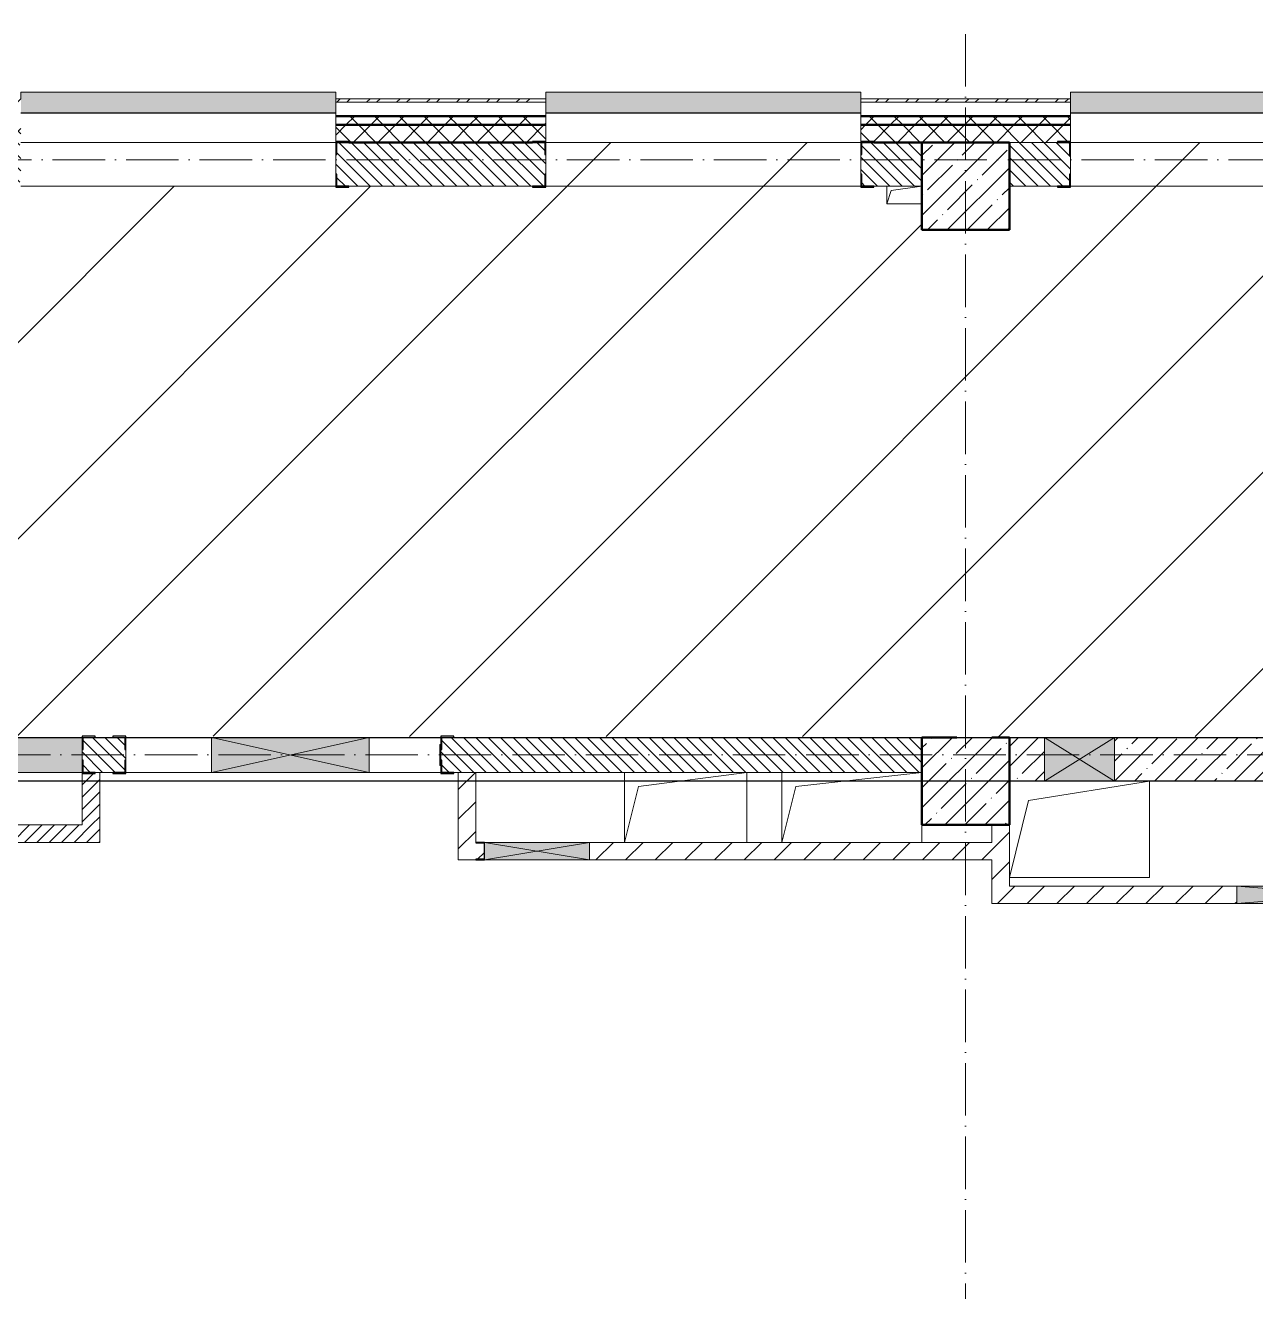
# Model space of a CAD drawing. Header units: millimetres. Extents: x 35697 to 388678, y -91946 to 171347.
# Drawn here: x 328996 to 336028, y -83950 to -76713 of the extents above; entities that cross this region are included whole.
import ezdxf

# ---------------------------------------------------------------- set-up
doc = ezdxf.new("R2010")
doc.units = ezdxf.units.MM
doc.linetypes.add('50_200_ШТРИХ_1Т_ш5_п1_п1_', pattern=[700, 500, -100, 0, -100])
for name, color, linetype, lineweight in [('2.1) ПГП окна 2.8 м', 5, 'Continuous', 30), ('A-DETL-GENF-OTLN', 7, 'Continuous', 9), ('A-FLOR-____-OTLN', 7, 'Continuous', 9), ('A-GENM-____-MCUT', 7, 'Continuous', 25), ('A-GENM-____-OTLN', 7, 'Continuous', 9), ('A-GENM-____-OTLN-1', 7, 'Continuous', 25), ('A-GLAZ-____-OTLN', 7, 'Continuous', 9), ('A-WALL-____-MCUT-1', 7, 'Continuous', 9), ('A-WALL-____-MCUT-2', 7, 'Continuous', 50), ('A-WALL-____-MCUT-3', 7, 'Continuous', 9), ('A-WALL-____-OTLN', 7, 'Continuous', 9), ('A-WALL-____-PATT-1', 7, 'Continuous', 9), ('A-WALL-FNSH-MCUT-1', 7, 'Continuous', 9), ('I-WALL-____-OTLN', 7, 'Continuous', 9), ('S-COLS-____-MCUT', 7, 'Continuous', 50), ('S-COLS-____-OTLN', 7, 'Continuous', 9), ('S-GRID-____-OTLN-1', 7, '50_200_ШТРИХ_1Т_ш5_п1_п1_', 9), ('стяжа', 7, 'Continuous', 30)]:
    doc.layers.add(name, color=color, linetype=linetype, lineweight=lineweight)
doc.layers.add('A-GLAZ-____-OTLN-1', color=7, linetype='Continuous', lineweight=9, true_color=0xc0c0c0)
pattern_1 = [(45, (283770.71, -86863.46), (-70.71068, 70.71068), []), (135, (283770.71, -86863.46), (-70.71068, -70.71068), [])]
pattern_2 = [(45, (283770.7, -86863.46), (-114.04925, 114.04925), []), (45, (283884.76, -86863.46), (-114.04925, 114.04925), [201.612, -40.322, 3.353, -36.97])]
pattern_3 = [(45, (283770.71, -86863.46), (-84.85281, 84.85281), [])]
pattern_4 = [(135, (283770.707, -86863.456), (-35.35534, -35.35534), [])]
pattern_5 = [(45, (283770.707, -86863.456), (-35.35534, 35.35534), [])]

# ---------------------------------------------------------------- blocks, each defined once
blk = doc.blocks.new('BSC_Колонна _Прямоугольная - 500х500-V65-АР1_План отверстий 3 этажа в осях 1-64_А-ГГ')
at = {"layer": 'S-COLS-____-OTLN'}
h = blk.add_hatch(dxfattribs=at)
h.set_pattern_fill('FP_102', color=256, style=0, pattern_type=2)
h.set_pattern_definition([(45, (-50600, -5831.04), (-114.04925, 114.04925), []), (45, (-50485.95, -5831.04), (-114.04925, 114.04925), [201.613, -40.323, 3.353, -36.97])])
h.paths.add_polyline_path([(-250, -250), (250, -250), (250, 250), (-250, 250)], flags=0)
at = {"layer": 'S-COLS-____-MCUT'}
for p, q in [((-50, 250), (-250, 250)), ((-250, 250), (-250, -250)), ((250, 250), (150, 250)), ((250, -250), (250, 250)), ((-250, -250), (250, -250))]:
    blk.add_line(p, q, dxfattribs=at)
blk = doc.blocks.new('Фахверк_СКБ_Уголок - 250_2700-27497298-АР1_План отверстий 3 этажа в осях 1-64_А-ГГ')
at = {"layer": 'A-GENM-____-MCUT'}
for p, q in [((200, 181), (125, 181)), ((125, 181), (125, 106)), ((131, 106), (131, 175)), ((131, 175), (200, 175)), ((200, 175), (200, 181)), ((125, 106), (131, 106)), ((131, -6), (125, -6)), ((125, -6), (125, -81)), ((131, -75), (131, -6)), ((125, -81), (200, -81)), ((200, -75), (131, -75)), ((200, -81), (200, -75))]:
    blk.add_line(p, q, dxfattribs=at)
blk = doc.blocks.new('Фахверк_СКБ_Уголок - 200_3960-28268576-АР1_План отверстий 3 этажа в осях 1-64_А-ГГ')
at = {"layer": 'A-GENM-____-MCUT'}
for p, q in [((200, 156), (125, 156)), ((125, 156), (125, 81)), ((131, 81), (131, 150)), ((131, 150), (200, 150)), ((200, 150), (200, 156)), ((125, 81), (131, 81)), ((131, 19), (125, 19)), ((125, 19), (125, -56)), ((131, -50), (131, 19)), ((125, -56), (200, -56)), ((200, -50), (131, -50)), ((200, -56), (200, -50))]:
    blk.add_line(p, q, dxfattribs=at)
blk = doc.blocks.new('154_Стойка_СКБ_Уголок - СМ-2480_200-28346303-АР1_План отверстий 3 этажа в осях 1-64_А-ГГ')
at = {"layer": 'A-GENM-____-MCUT'}
for p, q in [((125, 156), (125, 81)), ((200, 156), (125, 156)), ((131, 81), (131, 150)), ((131, 150), (200, 150)), ((200, 150), (200, 156)), ((125, 81), (131, 81)), ((131, 19), (125, 19)), ((125, 19), (125, -56)), ((131, -50), (131, 19)), ((125, -56), (200, -56)), ((200, -50), (131, -50)), ((200, -56), (200, -50))]:
    blk.add_line(p, q, dxfattribs=at)
blk = doc.blocks.new('Стойка_Влож_Полоса боковая - Полоса-28213942-АР1_План отверстий 3 этажа в осях 1-64_А-ГГ')
at = {"layer": 'A-GENM-____-OTLN'}
for p, q in [((-5, 60), (0, 60)), ((-5, -60), (-5, 60)), ((0, 31), (0, -31)), ((0, -60), (-5, -60))]:
    blk.add_line(p, q, dxfattribs=at)
blk = doc.blocks.new('AR_Отверстие Ниша - Лючок-32404390-АР1_План отверстий 3 этажа в осях 1-64_А-ГГ')
at = {"layer": 'A-GLAZ-____-OTLN'}
blk.add_hatch(color=256, dxfattribs=at).paths.add_polyline_path([(-200, 100), (-200, -100), (200, -100), (200, 100)], flags=0)
for p, q in [((200, 100), (-200, 100)), ((200, -100), (200, 100)), ((-200, 31), (-200, -31)), ((-200, -100), (200, -100))]:
    blk.add_line(p, q, dxfattribs=at)
blk = doc.blocks.new('Фахверк_СКБ_Уголок - 200_3960_зеркало-28268689-АР1_План отверстий 3 этажа в осях 1-64_А-ГГ')
at = {"layer": 'A-GENM-____-MCUT'}
for p, q in [((200, 156), (125, 156)), ((125, 156), (125, 81)), ((131, 81), (131, 150)), ((131, 150), (200, 150)), ((200, 150), (200, 156)), ((125, 81), (131, 81)), ((131, 19), (125, 19)), ((125, 19), (125, -56)), ((131, -50), (131, 19)), ((125, -56), (200, -56)), ((200, -50), (131, -50)), ((200, -56), (200, -50))]:
    blk.add_line(p, q, dxfattribs=at)
blk = doc.blocks.new('AR_Отверстие прямоугольное _в плите_ - AR_Отверстие прямоугольное _в плите_-V180-АР1_План отверстий 3 этажа в осях 1-64_А-ГГ')
at = {"layer": 'A-GENM-____-OTLN'}
for p, q in [((-100, 50), (-100, -50)), ((-100, -50), (-75, 25)), ((-75, 25), (100, 50)), ((-100, -50), (100, -50))]:
    blk.add_line(p, q, dxfattribs=at)
blk = doc.blocks.new('AR_Отверстие прямоугольное _в плите_ - AR_Отверстие прямоугольное _в плите_-30552808-АР1_План отверстий 3 этажа в осях 1-64_А-ГГ')
at = {"layer": 'A-GENM-____-OTLN'}
for p, q in [((-290, 165), (400, 275)), ((400, -275), (400, 275)), ((-400, -275), (-290, 165)), ((-400, -275), (400, -275))]:
    blk.add_line(p, q, dxfattribs=at)
blk = doc.blocks.new('AR_Отверстие прямоугольное _в плите_ - AR_Отверстие прямоугольное _в плите_-30552525-АР1_План отверстий 3 этажа в осях 1-64_А-ГГ')
at = {"layer": 'A-GENM-____-OTLN'}
for p, q in [((-350, 200), (-350, -200)), ((-270, 120), (350, 200)), ((350, -200), (350, 200)), ((-350, -200), (-270, 120))]:
    blk.add_line(p, q, dxfattribs=at)
blk = doc.blocks.new('AR_Отверстие прямоугольное _в плите_ - AR_Отверстие прямоугольное _в плите_-V195-АР1_План отверстий 3 этажа в осях 1-64_А-ГГ')
at = {"layer": 'A-GENM-____-OTLN'}
for p, q in [((-400, 200), (-400, -200)), ((-320, 120), (400, 200)), ((-400, -200), (-320, 120)), ((400, -200), (400, -100))]:
    blk.add_line(p, q, dxfattribs=at)
blk = doc.blocks.new('AR_Отверстие прямоугольное _в стене__БезПР - AR_Отверстие прямоугольное _в стене__БезПР-30578434-АР1_План отверстий 3 этажа в осях 1-64_А-ГГ')
at = {"layer": 'A-GLAZ-____-OTLN-1'}
blk.add_hatch(color=256, dxfattribs=at).paths.add_polyline_path([(200, 125), (-200, 125), (-200, -125), (200, -125)], flags=0)
at = {"layer": 'A-DETL-GENF-OTLN'}
for p, q in [((-200, -125), (-200, 125)), ((-200, 125), (200, 125)), ((200, 125), (-200, -125)), ((-200, 125), (200, -125)), ((200, 125), (-200, 125)), ((-200, 125), (-200, -125)), ((200, 125), (200, -125)), ((200, -125), (200, 125)), ((200, -125), (-200, -125)), ((-200, -125), (200, -125))]:
    blk.add_line(p, q, dxfattribs=at)
at = {"layer": 'A-GLAZ-____-OTLN'}
blk.add_line((200, 125), (-200, 125), dxfattribs=at)
blk = doc.blocks.new('Отлив_СКБ - Отлив витража_120_НВФ-31885687-АР1_План отверстий 3 этажа в осях 1-64_А-ГГ')
at = {"layer": 'A-GLAZ-____-OTLN-1'}
for points in [[(0, 0), (0, -2), (1800, -2), (1800, 0), (534.2, 0)], [(0, -2), (0, -120), (1800, -120), (1800, -2), (534.2, -2)]]:
    blk.add_hatch(color=256, dxfattribs=at).paths.add_polyline_path(points, flags=0)
at = {"layer": 'A-GLAZ-____-OTLN'}
for p, q in [((0, 0), (1800, 0)), ((1800, -2), (0, -2)), ((0, -120), (0, -83)), ((0, -120), (1800, -120)), ((1800, -83), (1800, -120))]:
    blk.add_line(p, q, dxfattribs=at)
blk = doc.blocks.new('AR_Отверстие прямоугольное _в стене_ - AR_Отверстие прямоугольное _в стене__ОВ-36979025-АР1_План отверстий 3 этажа в осях 1-64_А-ГГ')
at = {"layer": 'A-GLAZ-____-OTLN'}
blk.add_hatch(color=256, dxfattribs=at).paths.add_polyline_path([(300, -50), (300, 50), (-300, 50), (-300, -50)], flags=0)
at = {"layer": 'A-DETL-GENF-OTLN'}
for p, q in [((-300, 50), (300, 50)), ((300, 50), (-300, -50)), ((-300, 50), (300, -50)), ((300, 50), (-300, 50)), ((300, 50), (300, -50)), ((300, -50), (300, 50)), ((300, -50), (-300, -50)), ((-300, -50), (300, -50))]:
    blk.add_line(p, q, dxfattribs=at)
blk = doc.blocks.new('AR_Отверстие прямоугольное _в стене__БезПР - AR_Отверстие прямоугольное _в стене__БезПР-36899640-АР1_План отверстий 3 этажа в осях 1-64_А-ГГ')
at = {"layer": 'A-GLAZ-____-OTLN'}
blk.add_hatch(color=256, dxfattribs=at).paths.add_polyline_path([(-450, 100), (-450, -100), (450, -100), (450, 100)], flags=0)
at = {"layer": 'A-DETL-GENF-OTLN'}
for p, q in [((-450, -100), (-450, 100)), ((-450, 100), (450, 100)), ((450, 100), (-450, -100)), ((-450, 100), (450, -100)), ((450, 100), (-450, 100)), ((-450, 100), (-450, -100)), ((450, 100), (450, -100)), ((450, -100), (450, 100)), ((450, -100), (-450, -100)), ((-450, -100), (450, -100))]:
    blk.add_line(p, q, dxfattribs=at)
at = {"layer": 'A-GLAZ-____-OTLN'}
blk.add_line((450, 100), (-450, 100), dxfattribs=at)
blk = doc.blocks.new('AR_Отверстие прямоугольное _в стене_ - AR_Отверстие прямоугольное _в стене__ОВ-36976812-АР1_План отверстий 3 этажа в осях 1-64_А-ГГ')
at = {"layer": 'A-GLAZ-____-OTLN'}
blk.add_hatch(color=256, dxfattribs=at).paths.add_polyline_path([(600, -50), (600, 50), (-600, 50), (-600, -50), (260.3, -50)], flags=0)
at = {"layer": 'A-DETL-GENF-OTLN'}
for p, q in [((-600, -50), (-600, 50)), ((-600, 50), (600, 50)), ((600, 50), (-600, -50)), ((-600, 50), (600, -50)), ((600, 50), (-600, 50)), ((-600, 50), (-600, -50)), ((600, -50), (-600, -50)), ((-600, -50), (600, -50))]:
    blk.add_line(p, q, dxfattribs=at)
blk = doc.blocks.new('154_Фахверк_СКБ_Швеллер - Тип_100_3960_зеркало-36793856-АР1_План отверстий 3 этажа в осях 1-64_А-ГГ')
at = {"layer": 'A-GENM-____-MCUT'}
for p, q in [((175, 50), (125, 50)), ((125, 50), (125, -50)), ((128, 47), (175, 47)), ((128, -47), (128, 47)), ((175, 47), (175, 50)), ((125, -50), (175, -50)), ((175, -47), (128, -47)), ((175, -50), (175, -47))]:
    blk.add_line(p, q, dxfattribs=at)
blk = doc.blocks.new('3эт')
at = {"layer": 'S-GRID-____-OTLN-1', "color": 251, "ltscale": 0.6, "true_color": 0x636466}
for p, q in [((334370.7, -91346.1), (334370.7, -76712.9)), ((387845.1, -77482.4), (279340.9, -77482.4)), ((374089.5, -80882.4), (279101.9, -80882.4))]:
    blk.add_line(p, q, dxfattribs=at)

msp = doc.modelspace()

# ---------------------------------------------------------------- hatches: boundary and pattern name
at = {"layer": '2.1) ПГП окна 2.8 м'}
h = msp.add_hatch(dxfattribs=at)
h.set_pattern_fill('ANSI31', color=5, scale=250)
h.paths.add_polyline_path([(322070.7, -77882.4), (321570.7, -77882.4), (321570.7, -77632.4), (319770.7, -77632.4), (319770.7, -77638.4), (319695.7, -77638.4), (319270.7, -77634.3), (319270.7, -77732.4), (319070.7, -77732.4), (319070.7, -77882.4), (318570.7, -77882.4), (318570.7, -77632.4), (316770.7, -77632.4), (316770.7, -77638.4), (316695.7, -77638.4), (315645.7, -77632.4), (315645.7, -77638.4), (315570.7, -77638.4), (313770.7, -77632.4), (313770.7, -77638.4), (313695.7, -77638.4), (313070.7, -77632.4), (313070.7, -77882.4), (312570.7, -77882.4), (312570.7, -77632.4), (310770.7, -77632.4), (310770.7, -77638.4), (310695.7, -77638.4), (310270.7, -77634.3), (310270.7, -77732.4), (310070.7, -77732.4), (310070.7, -77882.4), (309570.7, -77882.4), (309570.7, -77632.4), (302520.7, -77632.4), (301370.7, -77632.4), (301370.7, -77382.4), (298806.3, -77382.4, -0.683489), (298713.1, -77382.4), (293370.7, -77382.4), (293370.7, -77632.4), (289370.7, -77632.4), (281820.7, -77632.4), (281820.7, -77882.4), (281570.7, -77882.4), (281570.7, -78207.4), (281576.7, -78207.4), (281576.7, -78282.4), (281570.7, -80082.4), (281576.7, -80082.4), (281576.7, -80157.4), (281573.9, -80332.4), (281670.7, -80332.4), (281670.7, -80532.4), (281820.7, -80532.4), (281820.7, -80782.4), (289595.7, -80782.4), (289595.7, -80776.4), (289670.7, -80776.4), (290820.7, -80776.5), (290820.7, -80776.4), (290895.7, -80776.4), (292345.7, -80776.5), (292345.7, -80776.4), (292420.7, -80776.4), (293570.7, -80776.5), (293570.7, -80776.4), (293645.7, -80776.4), (294695.7, -80776.5), (294695.7, -80776.4), (294770.7, -80776.4), (295770.7, -80776.5), (295770.7, -80776.4), (295845.7, -80776.4), (296445.7, -80776.5), (296445.7, -80776.4), (296520.7, -80776.4), (297670.7, -80776.5), (297670.7, -80776.4), (297745.7, -80776.4), (302770.7, -80776.8), (302770.7, -80776.4), (302845.7, -80776.4), (307395.7, -80776.8), (307395.7, -80776.4), (307470.7, -80776.4), (309170.7, -80776.6), (309170.7, -80776.4), (309245.7, -80776.4), (313095.7, -80776.8), (313095.7, -80776.4), (313248.7, -80776.4), (313260.7, -80782.4), (313660.7, -80782.4), (313870.7, -80782.4), (313870.7, -80776.4), (313945.7, -80776.4), (314095.7, -80776.4), (314095.7, -80776.4), (314170.7, -80776.4), (314870.7, -80776.5), (314870.7, -80776.4), (314945.7, -80776.4), (316745.7, -80776.6), (316745.7, -80776.4), (316820.7, -80776.4), (317970.7, -80776.5), (317970.7, -80776.4), (318045.7, -80776.4), (322070.7, -80776.9)])
h.paths.add_polyline_path([(355620.7, -77882.4), (355120.7, -77882.4), (355120.7, -77632.4), (352620.7, -77632.4), (352620.7, -77882.4), (352120.7, -77882.4), (352120.7, -77732.4), (351920.7, -77732.4), (351945.7, -77657.4), (352120.7, -77632.4), (352120.7, -77382.4), (351776.7, -77382.4), (351776.7, -77451.4), (351770.7, -77563.4), (351770.7, -77382.4), (346620.7, -77382.4), (346620.7, -77661), (346820.7, -77632.4), (346820.7, -77732.4), (346620.7, -77732.4), (346620.7, -77882.4), (346120.7, -77882.4), (346120.7, -77732.4), (345920.7, -77732.4), (345920.7, -77632.4), (343970.7, -77632.4), (343970.7, -77638.4), (343895.7, -77638.4), (343620.7, -77632.4), (343620.7, -77882.4), (343120.7, -77882.4), (343120.7, -77632.4), (342845.7, -77632.4), (342845.7, -77638.4), (342770.7, -77638.4), (342770.7, -77632.4), (340970.7, -77632.4), (340970.7, -77638.4), (340895.7, -77638.4), (339845.7, -77632.4), (339845.7, -77638.4), (339770.7, -77638.4), (337970.7, -77632.4), (337970.7, -77638.4), (337820.7, -77638.4), (337820.7, -77732.4), (337620.7, -77732.4), (337620.7, -77882.4), (337120.7, -77882.4), (337120.7, -77732.4), (336920.7, -77732.4), (336945.7, -77657.4), (337120.7, -77632.4), (337120.7, -77382.4), (336776.7, -77382.4), (336776.7, -77451.4), (336770.7, -77563.4), (336770.7, -77382.4), (334970.7, -77382.4), (334970.7, -77451.4), (334970.7, -77563.4), (334970.7, -77638.4), (334895.7, -77638.4), (334620.7, -77632.4), (334620.7, -77882.4), (334120.7, -77882.4), (334120.7, -77732.4), (333920.7, -77732.4), (333945.7, -77657.4), (334120.7, -77632.4), (334120.7, -77382.4), (333776.7, -77382.4), (333776.7, -77451.4), (333770.7, -77563.4), (333770.7, -77382.4), (331970.7, -77382.4), (331970.7, -77451.4), (331970.7, -77563.4), (331970.7, -77638.4), (331895.7, -77638.4), (330845.7, -77632.4), (330845.7, -77638.4), (330770.7, -77638.4), (330770.7, -77632.4), (328970.7, -77632.4), (328970.7, -77638.4), (328820.7, -77638.4), (328820.7, -77732.4), (328620.7, -77732.4), (328620.7, -77882.4), (328120.7, -77882.4), (328120.7, -77732.4), (327920.7, -77732.4), (327945.7, -77657.4), (328120.7, -77632.4), (328120.7, -77382.4), (327776.7, -77382.4), (327776.7, -77451.4), (327770.7, -77563.4), (327770.7, -77382.4), (325970.7, -77382.4), (325970.7, -77451.4), (325970.7, -77563.4), (325970.7, -77638.4), (325895.7, -77638.4), (325620.7, -77632.4), (325620.7, -77882.4), (325120.7, -77882.4), (325120.7, -77732.4), (324920.7, -77732.4), (324945.7, -77657.4), (325120.7, -77632.4), (325120.7, -77382.4), (324776.7, -77382.4), (324776.7, -77451.4), (324770.7, -77563.4), (324770.7, -77382.4), (322970.7, -77382.4), (322970.7, -77451.4), (322970.7, -77563.4), (322970.7, -77638.4), (322895.7, -77638.4), (322620.7, -77632.4), (322620.7, -77882.4), (322120.7, -77882.4), (322120.7, -80782.4), (326145.7, -80782.4), (326145.7, -80776.4), (326220.7, -80776.4), (327920.7, -80776.6), (327920.7, -80776.4), (327995.7, -80776.4), (329320.7, -80776.6), (329320.7, -80776.4), (329395.7, -80776.4), (329495.7, -80776.4), (329495.7, -80776.4), (329570.7, -80776.4), (331370.7, -80776.7), (331370.7, -80776.4), (331445.7, -80776.4), (337945.7, -80777.4), (337945.7, -80776.4), (338020.7, -80776.4), (339720.7, -80776.7), (339720.7, -80776.4), (339795.7, -80776.4), (340445.7, -80776.5), (340445.7, -80776.4), (340520.7, -80776.4), (341420.7, -80776.6), (341420.7, -80776.4), (341495.7, -80776.4), (346945.7, -80777.5), (346945.7, -80776.4), (347020.7, -80776.4), (348720.7, -80776.8), (348720.7, -80776.4), (348795.7, -80776.4), (352745.7, -80777.4), (352745.7, -80776.4), (352820.7, -80776.4), (353720.7, -80776.7), (353720.7, -80776.4), (353795.7, -80776.4), (355620.7, -80777)])
h.paths.add_polyline_path([(324776.7, -77632.4), (324845.7, -77632.4), (324845.7, -77638.4), (324776.7, -77638.4)], flags=16)
h.paths.add_polyline_path([(327776.7, -77632.4), (327845.7, -77632.4), (327845.7, -77638.4), (327776.7, -77638.4)], flags=16)
h.paths.add_polyline_path([(333776.7, -77632.4), (333845.7, -77632.4), (333845.7, -77638.4), (333776.7, -77638.4)], flags=16)
h.paths.add_polyline_path([(336776.7, -77632.4), (336845.7, -77632.4), (336845.7, -77638.4), (336776.7, -77638.4)], flags=16)
h.paths.add_polyline_path([(351776.7, -77632.4), (351845.7, -77632.4), (351845.7, -77638.4), (351776.7, -77638.4)], flags=16)
h.paths.add_polyline_path([(372820.7, -77882.4), (370565.7, -77882.4), (370565.7, -77888.4), (370490.7, -77888.4), (370490.7, -77882.4), (369340.7, -77882.4), (369340.7, -77888.4), (369265.7, -77888.4), (363995.7, -77882.4), (363995.7, -77888.4), (363920.7, -77888.4), (362770.7, -77882.4), (362770.7, -77888.4), (362695.7, -77888.4), (361770.7, -77882.4), (361270.7, -77882.4), (360195.7, -77882.4), (360195.7, -77888.4), (360120.7, -77888.4), (360120.7, -77882.4), (358970.7, -77882.4), (358970.7, -77888.4), (358895.7, -77888.4), (358770.7, -77882.4), (358270.7, -77882.4), (358270.7, -77632.4), (356170.7, -77632.4), (356170.7, -77882.4), (355670.7, -77882.4), (355670.7, -80782.4), (356170.7, -80782.4), (356495.7, -80782.4), (356495.7, -80776.4), (356570.7, -80776.4), (358270.7, -80777), (358270.7, -80776.4), (358345.7, -80776.4), (361995.7, -80777.9), (361995.7, -80776.4), (362070.7, -80776.4), (362770.7, -80776.8), (362770.7, -80776.4), (362845.7, -80776.4), (362995.7, -80776.5), (362995.7, -80776.4), (363070.7, -80776.4), (363770.7, -80776.8), (363770.7, -80776.4), (363845.7, -80776.4), (363995.7, -80776.5), (363995.7, -80776.4), (364070.7, -80776.4), (372770.7, -80782.4), (372820.7, -80782.4), (372820.7, -80082.4)])
h.paths.add_polyline_path([(301397.2, -79889.3), (303030.7, -79889.3), (303030.7, -78689.3), (301397.2, -78689.3)], flags=24)
h.paths.add_polyline_path([(340247.8, -79908.4), (341925.4, -79908.4), (341925.4, -78708.4), (340247.8, -78708.4)], flags=24)
at = {"layer": 'A-WALL-____-PATT-1'}
h = msp.add_hatch(dxfattribs=at)
h.set_pattern_fill('FP_3', color=256, style=0, pattern_type=2)
h.set_pattern_definition([(45, (283770.71, -86863.46), (-85.53659, 85.53659), []), (45, (283827.73, -86863.46), (-85.53659, 85.53659), [])])
h.paths.add_polyline_path([(355635.7, -77152.4), (355635.7, -77132.4), (351770.7, -77132.4), (351770.7, -77152.4), (354455.6, -77152.4)], flags=0)
h.paths.add_polyline_path([(343850.8, -77152.4), (343970.7, -77152.4), (343970.7, -77132.4), (342770.7, -77132.4), (342770.7, -77152.4)], flags=0)
h.paths.add_polyline_path([(340315.9, -77152.4), (340970.7, -77152.4), (340970.7, -77132.4), (339770.7, -77132.4), (339770.7, -77152.4)], flags=0)
h.paths.add_polyline_path([(337970.7, -77152.4), (337970.7, -77132.4), (336770.7, -77132.4), (336770.7, -77152.4), (336781, -77152.4)], flags=0)
h.paths.add_polyline_path([(334970.7, -77152.4), (334970.7, -77132.4), (333770.7, -77132.4), (333770.7, -77152.4)], flags=0)
h.paths.add_polyline_path([(330770.7, -77152.4), (331970.7, -77152.4), (331970.7, -77132.4), (330770.7, -77132.4)], flags=0)
h.paths.add_polyline_path([(328970.7, -77152.4), (328970.7, -77132.4), (327770.7, -77132.4), (327770.7, -77152.4), (327943.6, -77152.4)], flags=0)
h.paths.add_polyline_path([(324770.7, -77152.4), (325970.7, -77152.4), (325970.7, -77132.4), (324770.7, -77132.4)], flags=0)
h.paths.add_polyline_path([(322970.7, -77152.4), (322970.7, -77132.4), (322105.7, -77132.4), (322105.7, -77152.4), (322641.2, -77152.4)], flags=0)
h = msp.add_hatch(dxfattribs=at)
h.set_pattern_fill('FP_1', color=256, style=0, pattern_type=2)
h.set_pattern_definition(pattern_1)
h.paths.add_polyline_path([(358120.7, -77282.4), (358120.7, -77232.4), (351770.7, -77232.4), (351770.7, -77282.4), (357990.5, -77282.4)], flags=0)
h.paths.add_polyline_path([(343850.8, -77282.4), (343970.7, -77282.4), (343970.7, -77232.4), (342770.7, -77232.4), (342770.7, -77282.4)], flags=0)
h.paths.add_polyline_path([(340970.7, -77282.4), (340970.7, -77232.4), (339770.7, -77232.4), (339770.7, -77282.4), (340315.9, -77282.4)], flags=0)
h.paths.add_polyline_path([(337970.7, -77282.4), (337970.7, -77232.4), (336770.7, -77232.4), (336770.7, -77282.4), (336781, -77282.4)], flags=0)
h.paths.add_polyline_path([(334970.7, -77282.4), (334970.7, -77232.4), (333770.7, -77232.4), (333770.7, -77282.4)], flags=0)
h.paths.add_polyline_path([(330770.7, -77282.4), (331970.7, -77282.4), (331970.7, -77232.4), (330770.7, -77232.4)], flags=0)
h.paths.add_polyline_path([(328970.7, -77282.4), (328970.7, -77232.4), (327770.7, -77232.4), (327770.7, -77282.4), (327943.6, -77282.4)], flags=0)
h.paths.add_polyline_path([(325970.7, -77282.4), (325970.7, -77232.4), (324770.7, -77232.4), (324770.7, -77282.4)], flags=0)
h.paths.add_polyline_path([(322641.2, -77282.4), (322970.7, -77282.4), (322970.7, -77232.4), (321570.7, -77232.4), (321570.7, -77282.4)], flags=0)
h.paths.add_polyline_path([(318570.7, -77282.4), (319770.7, -77282.4), (319770.7, -77232.4), (318570.7, -77232.4)], flags=0)
h.paths.add_polyline_path([(316770.7, -77282.4), (316770.7, -77232.4), (315570.7, -77232.4), (315571.4, -77282.4)], flags=0)
h.paths.add_polyline_path([(313770.7, -77282.4), (313770.7, -77232.4), (312570.7, -77232.4), (312570.7, -77282.4)], flags=0)
h.paths.add_polyline_path([(310770.7, -77282.4), (310770.7, -77232.4), (307600.7, -77232.4), (307600.7, -77282.4), (308501.5, -77282.4)], flags=0)
h = msp.add_hatch(dxfattribs=at)
h.set_pattern_fill('FP_1', color=256, style=0, pattern_type=2)
h.set_pattern_definition(pattern_1)
h.paths.add_polyline_path([(358120.7, -77382.4), (358120.7, -77282.4), (351770.7, -77282.4), (351770.7, -77376.4), (351845.7, -77376.4), (351845.7, -77382.4), (357990.5, -77382.4)], flags=0)
h.paths.add_polyline_path([(343850.8, -77382.4), (343895.7, -77382.4), (343895.7, -77376.4), (343970.7, -77376.4), (343970.7, -77282.4), (342770.7, -77282.4), (342770.7, -77376.4), (342845.7, -77376.4), (342845.7, -77382.4), (343620.7, -77382.4)], flags=0)
h.paths.add_polyline_path([(340895.7, -77382.4), (340895.7, -77376.4), (340970.7, -77376.4), (340970.7, -77282.4), (339770.7, -77282.4), (339770.7, -77376.4), (339845.7, -77376.4), (339845.7, -77382.4), (340315.9, -77382.4)], flags=0)
h.paths.add_polyline_path([(337895.7, -77382.4), (337895.7, -77376.4), (337970.7, -77376.4), (337970.7, -77282.4), (336770.7, -77282.4), (336770.7, -77376.4), (336845.7, -77376.4), (336845.7, -77382.4), (337620.7, -77382.4)], flags=0)
h.paths.add_polyline_path([(334895.7, -77382.4), (334895.7, -77376.4), (334970.7, -77376.4), (334970.7, -77282.4), (333770.7, -77282.4), (333770.7, -77376.4), (333845.7, -77376.4), (333845.7, -77382.4), (334120.7, -77382.4)], flags=0)
h.paths.add_polyline_path([(331895.7, -77382.4), (331895.7, -77376.4), (331970.7, -77376.4), (331970.7, -77282.4), (330770.7, -77282.4), (330770.7, -77376.4), (330845.7, -77376.4), (330845.7, -77382.4), (331478.6, -77382.4)], flags=0)
h.paths.add_polyline_path([(327845.7, -77382.4), (328895.7, -77382.4), (328895.7, -77376.4), (328970.7, -77376.4), (328970.7, -77282.4), (327770.7, -77282.4), (327770.7, -77376.4), (327845.7, -77376.4)], flags=0)
h.paths.add_polyline_path([(325120.7, -77382.4), (325895.7, -77382.4), (325895.7, -77376.4), (325970.7, -77376.4), (325970.7, -77282.4), (324770.7, -77282.4), (324770.7, -77376.4), (324845.7, -77376.4), (324845.7, -77382.4)], flags=0)
h.paths.add_polyline_path([(322641.2, -77382.4), (322895.7, -77382.4), (322895.7, -77376.4), (322970.7, -77376.4), (322970.7, -77282.4), (321570.7, -77282.4), (321570.7, -77382.4), (322620.7, -77382.4)], flags=0)
h.paths.add_polyline_path([(319106.3, -77382.4), (319695.7, -77382.4), (319695.7, -77376.4), (319770.7, -77376.4), (319770.7, -77282.4), (318570.7, -77282.4), (318570.7, -77382.4), (319070.7, -77382.4)], flags=0)
h.paths.add_polyline_path([(316695.7, -77382.4), (316695.7, -77376.4), (316770.7, -77376.4), (316770.7, -77282.4), (315570.7, -77282.4), (315571.4, -77376.4), (315645.7, -77376.4), (315645.7, -77382.4)], flags=0)
h.paths.add_polyline_path([(313695.7, -77382.4), (313695.7, -77376.4), (313770.7, -77376.4), (313770.7, -77282.4), (312570.7, -77282.4), (312570.7, -77382.4), (313070.7, -77382.4)], flags=0)
h.paths.add_polyline_path([(310695.7, -77382.4), (310695.7, -77376.4), (310770.7, -77376.4), (310770.7, -77282.4), (307600.7, -77282.4), (307600.7, -77382.4), (310070.7, -77382.4)], flags=0)
h = msp.add_hatch(dxfattribs=at)
h.set_pattern_fill('FP_6', color=256, style=0, pattern_type=2)
h.set_pattern_definition(pattern_4)
h.paths.add_polyline_path([(334120.7, -77632.4), (334120.7, -77382.4), (333776.7, -77382.4), (333776.7, -77451.4), (333770.7, -77451.4), (333770.7, -77563.4), (333776.7, -77563.4), (333776.7, -77632.4), (333845.7, -77632.4)], flags=0)
h.paths.add_polyline_path([(330776.7, -77632.4), (331964.7, -77632.4), (331964.7, -77563.4), (331970.7, -77563.4), (331970.7, -77451.4), (331964.7, -77451.4), (331964.7, -77382.4), (330776.7, -77382.4), (330776.7, -77451.4), (330770.7, -77451.4), (330770.7, -77563.4), (330776.7, -77563.4), (330776.7, -77631.2)], flags=0)
h.paths.add_polyline_path([(328620.7, -77632.4), (328964.7, -77632.4), (328964.7, -77563.4), (328970.7, -77563.4), (328970.7, -77451.4), (328964.7, -77451.4), (328964.7, -77382.4), (328620.7, -77382.4), (328620.7, -77529.1)], flags=0)
h = msp.add_hatch(dxfattribs=at)
h.set_pattern_fill('FP_6', color=256, style=0, pattern_type=2)
h.set_pattern_definition(pattern_4)
h.paths.add_polyline_path([(336776.7, -77632.4), (337120.7, -77632.4), (337120.7, -77382.4), (336776.7, -77382.4), (336776.7, -77451.4), (336770.7, -77451.4), (336770.7, -77563.4), (336776.7, -77563.4)], flags=0)
h.paths.add_polyline_path([(334620.7, -77632.4), (334964.7, -77632.4), (334964.7, -77563.4), (334970.7, -77563.4), (334970.7, -77451.4), (334964.7, -77451.4), (334964.7, -77382.4), (334620.7, -77382.4), (334620.7, -77529.1)], flags=0)
h = msp.add_hatch(dxfattribs=at)
h.set_pattern_fill('FP_6', color=256, style=0, pattern_type=2)
h.set_pattern_definition(pattern_4)
h.paths.add_polyline_path([(334120.7, -80982.4), (334120.7, -80782.4), (331376.7, -80782.4), (331376.7, -80851.4), (331370.7, -80851.4), (331370.7, -80913.4), (331376.7, -80913.4), (331376.7, -80982.4), (333246, -80982.4)], flags=0)
h.paths.add_polyline_path([(329564.7, -80982.4), (329564.7, -80913.4), (329570.7, -80913.4), (329570.7, -80851.4), (329564.7, -80851.4), (329564.7, -80782.4), (329326.7, -80782.4), (329326.7, -80851.4), (329320.7, -80851.4), (329320.7, -80913.4), (329326.7, -80913.4), (329326.7, -80982.4), (329495.7, -80982.4)], flags=0)
h.paths.add_polyline_path([(328620.7, -80982.4), (328920.7, -80982.4), (328920.7, -80782.4), (328620.7, -80782.4)], flags=0)
h = msp.add_hatch(dxfattribs=at)
h.set_pattern_fill('FP_38', color=256, style=0, pattern_type=2)
h.set_pattern_definition(pattern_2)
h.paths.add_polyline_path([(337120.7, -81032.4), (337120.7, -80782.4), (335220.7, -80782.4), (335220.7, -81032.4), (336781, -81032.4)], flags=0)
h.paths.add_polyline_path([(334620.7, -81032.4), (334820.7, -81032.4), (334820.7, -80782.4), (334620.7, -80782.4)], flags=0)
h = msp.add_hatch(dxfattribs=at)
h.set_pattern_fill('FP_5', color=256, style=0, pattern_type=2)
h.set_pattern_definition(pattern_5)
h.paths.add_polyline_path([(329395.7, -81282.4), (329420.7, -81282.4), (329420.7, -80982.4), (329395.7, -80982.4), (329395.7, -80988.4), (329320.7, -80988.4), (329320.7, -81282.4), (329326.7, -81282.4)], flags=0)
h = msp.add_hatch(dxfattribs=at)
h.set_pattern_fill('FP_4', color=256, style=0, pattern_type=2)
h.set_pattern_definition(pattern_3)
h.paths.add_polyline_path([(331570.7, -81482.4), (331570.7, -80982.4), (331470.7, -80982.4), (331470.7, -81482.4)], flags=0)
h = msp.add_hatch(dxfattribs=at)
h.set_pattern_fill('FP_5', color=256, style=0, pattern_type=2)
h.set_pattern_definition(pattern_5)
h.paths.add_polyline_path([(328120.7, -81382.4), (329420.7, -81382.4), (329420.7, -81282.4), (328120.7, -81282.4)], flags=0)
h = msp.add_hatch(dxfattribs=at)
h.set_pattern_fill('FP_4', color=256, style=0, pattern_type=2)
h.set_pattern_definition(pattern_3)
h.paths.add_polyline_path([(334520.7, -81632.4), (334620.7, -81632.4), (334620.7, -81282.4), (334520.7, -81282.4), (334520.7, -81482.4)], flags=0)
h = msp.add_hatch(dxfattribs=at)
h.set_pattern_fill('FP_4', color=256, style=0, pattern_type=2)
h.set_pattern_definition(pattern_3)
h.paths.add_polyline_path([(334520.7, -81482.4), (334520.7, -81382.4), (332220.7, -81382.4), (332220.7, -81482.4), (333246, -81482.4)], flags=0)
h.paths.add_polyline_path([(331570.7, -81479.4), (331617.7, -81479.4), (331617.7, -81385.4), (331570.7, -81385.4), (331570.7, -81432.4)], flags=0)
h = msp.add_hatch(dxfattribs=at)
h.set_pattern_fill('FP_4', color=256, style=0, pattern_type=2)
h.set_pattern_definition(pattern_3)
h.paths.add_polyline_path([(337270.7, -81732.4), (337270.7, -81632.4), (337170.7, -81632.4), (337170.7, -81635.4), (337123.7, -81635.4), (337123.7, -81729.4), (337170.7, -81729.4), (337170.7, -81732.4)], flags=0)
h.paths.add_polyline_path([(335920.7, -81732.4), (335920.7, -81632.4), (334520.7, -81632.4), (334520.7, -81732.4)], flags=0)
at = {"layer": 'S-COLS-____-OTLN'}
h = msp.add_hatch(dxfattribs=at)
h.set_pattern_fill('FP_38', color=256, style=0, pattern_type=2)
h.set_pattern_definition(pattern_2)
h.paths.add_polyline_path([(334120.7, -77882.4), (334620.7, -77882.4), (334620.7, -77382.4), (334120.7, -77382.4), (334120.7, -77529.1)], flags=0)

# ---------------------------------------------------------------- linework, layer by layer
msp.add_lwpolyline([(372770.7, -81032.4), (281820.7, -81032.4), (281820.7, -80782.4), (372770.7, -80782.4)], close=True)
at = {"layer": 'A-FLOR-____-OTLN'}
for p, q in [((332420.7, -81382.4), (332420.7, -80982.4)), ((333120.7, -80982.4), (333120.7, -81382.4)), ((333320.7, -81382.4), (333320.7, -80982.4)), ((335420.7, -81032.4), (335420.7, -81582.4)), ((334120.7, -81282.4), (334120.7, -81382.4)), ((335420.7, -81582.4), (334620.7, -81582.4))]:
    msp.add_line(p, q, dxfattribs=at)
at = {"layer": 'A-WALL-____-MCUT-1'}
for p, q in [((334820.7, -80782.4), (334620.7, -80782.4)), ((337120.7, -80782.4), (335220.7, -80782.4)), ((334620.7, -81032.4), (334820.7, -81032.4)), ((335220.7, -81032.4), (337120.7, -81032.4))]:
    msp.add_line(p, q, dxfattribs=at)
at = {"layer": 'A-WALL-____-MCUT-2'}
for p, q in [((331970.7, -77232.4), (330770.7, -77232.4)), ((331970.7, -77282.4), (330770.7, -77282.4)), ((334970.7, -77232.4), (333770.7, -77232.4)), ((334970.7, -77282.4), (333770.7, -77282.4)), ((330845.7, -77382.4), (331895.7, -77382.4)), ((333845.7, -77382.4), (334120.7, -77382.4))]:
    msp.add_line(p, q, dxfattribs=at)
at = {"layer": 'A-WALL-____-MCUT-3'}
for p, q in [((331970.7, -77152.4), (330770.7, -77152.4)), ((330770.7, -77152.4), (330770.7, -77376.4)), ((331970.7, -77376.4), (331970.7, -77152.4)), ((334970.7, -77152.4), (333770.7, -77152.4)), ((333770.7, -77152.4), (333770.7, -77376.4)), ((334970.7, -77376.4), (334970.7, -77152.4)), ((334895.7, -77382.4), (334120.7, -77382.4)), ((334120.7, -77632.4), (334120.7, -77382.4)), ((334620.7, -77382.4), (334620.7, -77632.4)), ((330770.7, -77451.4), (330770.7, -77563.4)), ((331970.7, -77563.4), (331970.7, -77451.4)), ((333770.7, -77451.4), (333770.7, -77563.4)), ((334970.7, -77563.4), (334970.7, -77451.4)), ((330845.7, -77632.4), (331895.7, -77632.4)), ((333845.7, -77632.4), (334120.7, -77632.4)), ((334620.7, -77632.4), (334895.7, -77632.4)), ((329495.7, -80782.4), (329395.7, -80782.4)), ((334120.7, -80782.4), (331445.7, -80782.4)), ((329570.7, -80913.4), (329570.7, -80851.4)), ((329395.7, -80982.4), (329495.7, -80982.4)), ((331445.7, -80982.4), (334120.7, -80982.4))]:
    msp.add_line(p, q, dxfattribs=at)
at = {"layer": 'A-WALL-____-OTLN'}
for p, q in [((330770.7, -77382.4), (328970.7, -77382.4)), ((333770.7, -77382.4), (331970.7, -77382.4)), ((336770.7, -77382.4), (334970.7, -77382.4)), ((330770.7, -77632.4), (328970.7, -77632.4)), ((333770.7, -77632.4), (331970.7, -77632.4)), ((336770.7, -77632.4), (334970.7, -77632.4))]:
    msp.add_line(p, q, dxfattribs=at)
at = {"layer": 'A-WALL-FNSH-MCUT-1'}
for p, q in [((331970.7, -77132.4), (330770.7, -77132.4)), ((330770.7, -77132.4), (330770.7, -77152.4)), ((331970.7, -77152.4), (331970.7, -77132.4)), ((334970.7, -77132.4), (333770.7, -77132.4)), ((333770.7, -77132.4), (333770.7, -77152.4)), ((334970.7, -77152.4), (334970.7, -77132.4)), ((329420.7, -81382.4), (329420.7, -80982.4)), ((331470.7, -80982.4), (331470.7, -81482.4)), ((331570.7, -81382.4), (331570.7, -80982.4)), ((329320.7, -80988.4), (329320.7, -81282.4)), ((329320.7, -81282.4), (328620.7, -81282.4)), ((334520.7, -81282.4), (334520.7, -81382.4)), ((334620.7, -81632.4), (334620.7, -81282.4)), ((328120.7, -81382.4), (329420.7, -81382.4)), ((334520.7, -81382.4), (332220.7, -81382.4)), ((331470.7, -81482.4), (331570.7, -81482.4)), ((332220.7, -81482.4), (334520.7, -81482.4)), ((334520.7, -81482.4), (334520.7, -81732.4)), ((335920.7, -81632.4), (334620.7, -81632.4)), ((334520.7, -81732.4), (335920.7, -81732.4))]:
    msp.add_line(p, q, dxfattribs=at)
at = {"layer": 'I-WALL-____-OTLN'}
for p, q in [((329570.7, -80782.4), (329600.7, -80782.4)), ((331340.7, -80782.4), (331370.7, -80782.4)), ((330060.7, -80982.4), (329570.7, -80982.4)), ((331370.7, -80982.4), (330960.7, -80982.4))]:
    msp.add_line(p, q, dxfattribs=at)
at = {"layer": 'S-COLS-____-MCUT'}
for p, q in [((334620.7, -77382.4), (334120.7, -77382.4)), ((334120.7, -77382.4), (334120.7, -77882.4)), ((334620.7, -77882.4), (334620.7, -77382.4)), ((334120.7, -77882.4), (334620.7, -77882.4))]:
    msp.add_line(p, q, dxfattribs=at)

# ---------------------------------------------------------------- block references
at = {"layer": 'A-GENM-____-OTLN'}
for name, p in [('AR_Отверстие прямоугольное _в плите_ - AR_Отверстие прямоугольное _в плите_-V180-АР1_План отверстий 3 этажа в осях 1-64_А-ГГ', (334020.7, -77682.4)), ('Стойка_Влож_Полоса боковая - Полоса-28213942-АР1_План отверстий 3 этажа в осях 1-64_А-ГГ', (331370.7, -80882.4)), ('AR_Отверстие прямоугольное _в плите_ - AR_Отверстие прямоугольное _в плите_-30552525-АР1_План отверстий 3 этажа в осях 1-64_А-ГГ', (332770.7, -81182.4)), ('AR_Отверстие прямоугольное _в плите_ - AR_Отверстие прямоугольное _в плите_-V195-АР1_План отверстий 3 этажа в осях 1-64_А-ГГ', (333720.7, -81182.4)), ('AR_Отверстие прямоугольное _в плите_ - AR_Отверстие прямоугольное _в плите_-30552808-АР1_План отверстий 3 этажа в осях 1-64_А-ГГ', (335020.7, -81307.4))]:
    msp.add_blockref(name, p, dxfattribs=at)
at = {"layer": 'A-GENM-____-OTLN-1'}
for name, p in [('Фахверк_СКБ_Уголок - 250_2700-27497298-АР1_План отверстий 3 этажа в осях 1-64_А-ГГ', (330645.7, -77557.4)), ('Фахверк_СКБ_Уголок - 250_2700-27497298-АР1_План отверстий 3 этажа в осях 1-64_А-ГГ', (333645.7, -77557.4)), ('Фахверк_СКБ_Уголок - 200_3960_зеркало-28268689-АР1_План отверстий 3 этажа в осях 1-64_А-ГГ', (329195.7, -80932.4)), ('154_Стойка_СКБ_Уголок - СМ-2480_200-28346303-АР1_План отверстий 3 этажа в осях 1-64_А-ГГ', (331245.7, -80932.4))]:
    msp.add_blockref(name, p, dxfattribs=at)
at = {"layer": 'A-GENM-____-OTLN-1', "rotation": 180}
for name, p in [('Фахверк_СКБ_Уголок - 250_2700-27497298-АР1_План отверстий 3 этажа в осях 1-64_А-ГГ', (332095.7, -77457.4)), ('Фахверк_СКБ_Уголок - 250_2700-27497298-АР1_План отверстий 3 этажа в осях 1-64_А-ГГ', (335095.7, -77457.4)), ('Фахверк_СКБ_Уголок - 200_3960-28268576-АР1_План отверстий 3 этажа в осях 1-64_А-ГГ', (329695.7, -80832.4)), ('154_Фахверк_СКБ_Швеллер - Тип_100_3960_зеркало-36793856-АР1_План отверстий 3 этажа в осях 1-64_А-ГГ', (331745.7, -81432.4))]:
    msp.add_blockref(name, p, dxfattribs=at)
at = {"layer": 'A-GLAZ-____-OTLN', "rotation": 180}
for name, p in [('Отлив_СКБ - Отлив витража_120_НВФ-31885687-АР1_План отверстий 3 этажа в осях 1-64_А-ГГ', (330770.7, -77215.4)), ('Отлив_СКБ - Отлив витража_120_НВФ-31885687-АР1_План отверстий 3 этажа в осях 1-64_А-ГГ', (333770.7, -77215.4)), ('Отлив_СКБ - Отлив витража_120_НВФ-31885687-АР1_План отверстий 3 этажа в осях 1-64_А-ГГ', (336770.7, -77215.4)), ('AR_Отверстие Ниша - Лючок-32404390-АР1_План отверстий 3 этажа в осях 1-64_А-ГГ', (329120.7, -80882.4)), ('AR_Отверстие прямоугольное _в стене__БезПР - AR_Отверстие прямоугольное _в стене__БезПР-36899640-АР1_План отверстий 3 этажа в осях 1-64_А-ГГ', (330510.7, -80882.4)), ('AR_Отверстие прямоугольное _в стене__БезПР - AR_Отверстие прямоугольное _в стене__БезПР-30578434-АР1_План отверстий 3 этажа в осях 1-64_А-ГГ', (335020.7, -80907.4))]:
    msp.add_blockref(name, p, dxfattribs=at)
at = {"layer": 'A-GLAZ-____-OTLN'}
for name, p in [('AR_Отверстие прямоугольное _в стене_ - AR_Отверстие прямоугольное _в стене__ОВ-36979025-АР1_План отверстий 3 этажа в осях 1-64_А-ГГ', (331920.7, -81432.4)), ('AR_Отверстие прямоугольное _в стене_ - AR_Отверстие прямоугольное _в стене__ОВ-36976812-АР1_План отверстий 3 этажа в осях 1-64_А-ГГ', (336520.7, -81682.4))]:
    msp.add_blockref(name, p, dxfattribs=at)
at = {"layer": 'S-COLS-____-OTLN'}
msp.add_blockref('BSC_Колонна _Прямоугольная - 500х500-V65-АР1_План отверстий 3 этажа в осях 1-64_А-ГГ', (334370.7, -81032.4), dxfattribs=at)
at = {"layer": 'стяжа'}
msp.add_blockref('3эт', (0, 0), dxfattribs=at)

doc.saveas('drawing.dxf')
